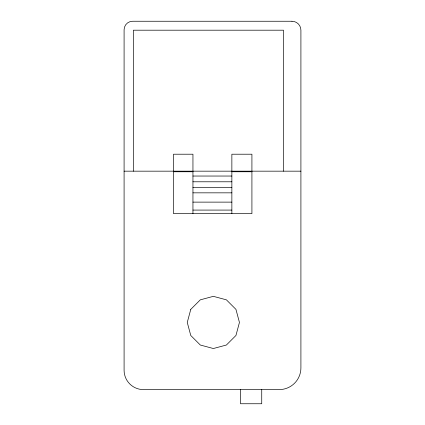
<?xml version="1.0" encoding="UTF-8"?>
<svg xmlns="http://www.w3.org/2000/svg" width="425" height="425" viewBox="0 0 425 425"><rect width="100%" height="100%" fill="white"/><g stroke="black" fill="none" stroke-linecap="round" stroke-linejoin="round"><path stroke-width="0.64" d="M124.089 171.169L300.911 171.169M173.49 171.758L192.95 171.758M231.864 171.758L251.919 171.758M192.95 176.04L231.864 176.04M192.95 181.788L231.864 181.788M192.95 187.531L231.864 187.531M192.95 192.838L231.864 192.838M192.95 202.125L231.864 202.125M192.95 210.083L231.864 210.083M283.502 171.169L283.502 30.196L133.365 30.196L133.365 171.169M261.736 389.598L261.736 403.75L240.513 403.75L240.513 389.598M231.864 213.621L231.864 154.211L251.919 154.211L251.919 213.621L173.49 213.621L173.49 154.211L192.95 154.211L192.95 213.621M190.761 309.384L187.266 322.432L190.761 335.474L200.313 345.026L213.355 348.521L226.403 345.026L235.949 335.474L239.445 322.432L235.949 309.384L226.403 299.837L213.355 296.342L200.313 299.837L190.761 309.384M291.964 21.25L132.605 21.25A8.511 8.511 0 0 0 124.089 29.761L124.089 370.249A19.348 19.348 0 0 0 143.438 389.598L279.198 389.598A21.712 21.712 0 0 0 300.911 367.885L300.911 30.196A8.946 8.946 0 0 0 291.964 21.25"/></g></svg>
